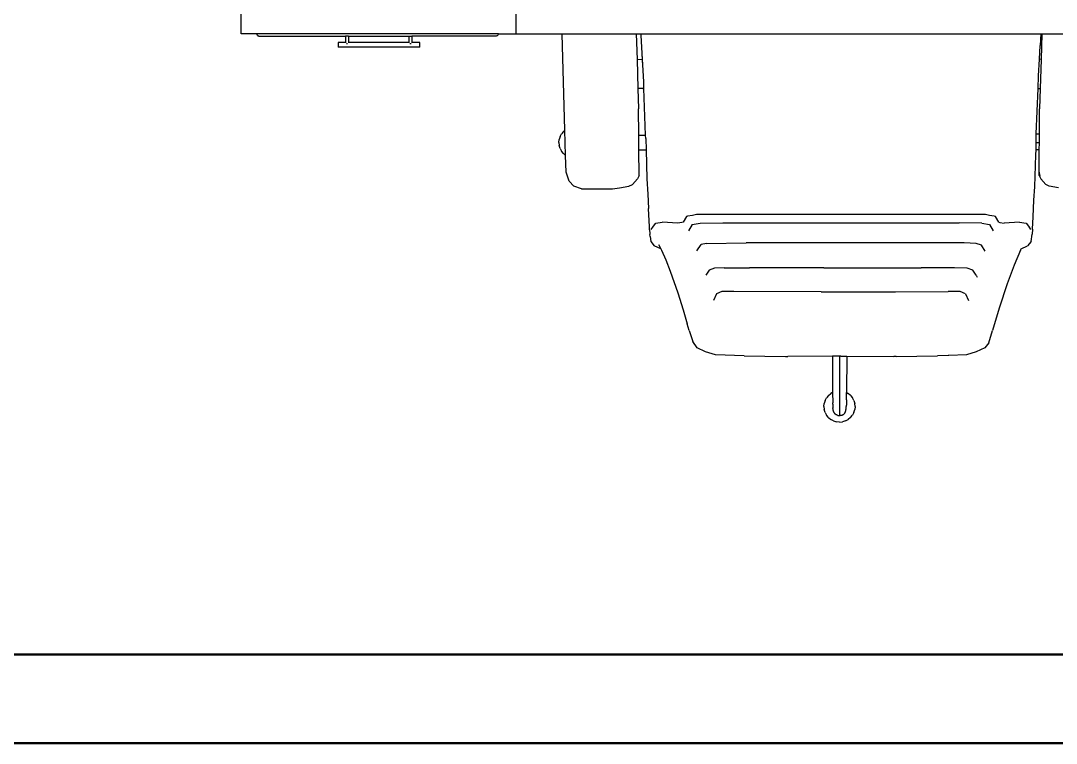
# Model space of a CAD drawing. Header units: millimetres. Extents: x -9564 to 100156, y -26854 to 24346.
# Drawn here: x 66220 to 67389, y -3952 to -3137 of the extents above; entities that cross this region are included whole.
import ezdxf

# ---------------------------------------------------------------- set-up
doc = ezdxf.new("R2010")
doc.units = ezdxf.units.MM
doc.header["$LTSCALE"] = 100
doc.layers.add('Muebles', color=112, linetype='Continuous')
doc.layers.add('Paredes', color=7, linetype='Continuous', lineweight=50)

msp = doc.modelspace()

# ---------------------------------------------------------------- linework, layer by layer
at = {"layer": 'Muebles'}
for p, q in [((66469.489, -3151.778), (66469.489, -2486.742)), ((66779.767, -3151.778), (66779.767, -2486.742)), ((66486.824, -3151.778), (66469.489, -3151.778)), ((66486.824, -3151.778), (66486.912, -3152.449)), ((66759.716, -3151.778), (66486.824, -3151.778)), ((66486.912, -3152.449), (66487.171, -3153.074)), ((66487.171, -3153.074), (66487.583, -3153.61)), ((66487.583, -3153.61), (66488.119, -3154.022)), ((66488.119, -3154.022), (66488.744, -3154.281)), ((66488.744, -3154.281), (66489.415, -3154.369)), ((66489.415, -3154.369), (66587.02, -3154.369)), ((66587.02, -3154.281), (66587.02, -3154.369)), ((66587.02, -3154.369), (66587.02, -3161.831)), ((66590.475, -3154.369), (66587.02, -3154.369)), ((66590.475, -3154.281), (66590.475, -3154.369)), ((66590.475, -3154.369), (66658.644, -3154.369)), ((66590.475, -3154.369), (66590.475, -3161.831)), ((66658.644, -3154.281), (66658.644, -3154.369)), ((66658.644, -3154.369), (66658.644, -3161.831)), ((66658.644, -3154.369), (66662.098, -3154.369)), ((66662.098, -3154.281), (66662.098, -3154.369)), ((66662.098, -3154.369), (66662.098, -3161.831)), ((66757.103, -3154.369), (66662.098, -3154.369)), ((66757.779, -3154.281), (66757.103, -3154.369)), ((66758.409, -3154.022), (66757.779, -3154.281)), ((66758.95, -3153.61), (66758.409, -3154.022)), ((66759.366, -3153.074), (66758.95, -3153.61)), ((66759.627, -3152.449), (66759.366, -3153.074)), ((66759.716, -3151.778), (66759.627, -3152.449)), ((66759.716, -3151.778), (66779.767, -3151.778)), ((66779.767, -3151.778), (66831.736, -3151.778)), ((66834.785, -3260.784), (66831.736, -3151.778)), ((66831.736, -3151.778), (66915.317, -3151.778)), ((66915.317, -3151.778), (66916.204, -3180.77)), ((66915.317, -3151.778), (66920.865, -3151.778)), ((66920.954, -3153.456), (66920.865, -3151.778)), ((66920.865, -3151.778), (66921.977, -3151.778)), ((66922.789, -3188.138), (66920.954, -3153.456)), ((66922.33, -3180.328), (66920.954, -3153.456)), ((66921.977, -3151.778), (67371.821, -3151.778)), ((67371.821, -3151.778), (67371.143, -3165.252)), ((67371.821, -3151.778), (67373.177, -3151.778)), ((67373.177, -3151.778), (67372.29, -3180.77)), ((67373.177, -3151.778), (67456.758, -3151.778)), ((66587.02, -3161.831), (66578.636, -3161.831)), ((66578.636, -3161.831), (66578.636, -3167.013)), ((66671.05, -3167.013), (66578.636, -3167.013)), ((66587.079, -3161.831), (66587.02, -3161.831)), ((66587.02, -3161.831), (66587.02, -3162.178)), ((66588.086, -3162.756), (66589.41, -3162.756)), ((66590.475, -3161.831), (66590.416, -3161.831)), ((66590.475, -3161.831), (66590.475, -3162.178)), ((66658.644, -3161.831), (66590.475, -3161.831)), ((66658.875, -3161.831), (66658.644, -3161.831)), ((66658.644, -3161.831), (66658.644, -3162.178)), ((66659.709, -3162.756), (66661.033, -3162.756)), ((66671.05, -3161.831), (66662.098, -3161.831)), ((66662.098, -3161.831), (66662.098, -3162.178)), ((66671.05, -3167.013), (66671.05, -3161.831)), ((67370.318, -3180.619), (67371.143, -3165.252)), ((66916.204, -3180.77), (66921.684, -3180.349)), ((66916.204, -3180.77), (66917.212, -3213.727)), ((66921.684, -3180.349), (66922.33, -3180.328)), ((66923.665, -3206.102), (66922.33, -3180.328)), ((67369.367, -3199.171), (67370.318, -3180.619)), ((67372.29, -3180.77), (67370.318, -3180.619)), ((67372.29, -3180.77), (67371.282, -3213.727)), ((67368.799, -3213.674), (67369.367, -3199.171)), ((66922.559, -3213.612), (66917.212, -3213.727)), ((66917.212, -3213.727), (66917.91, -3236.537)), ((66922.559, -3213.612), (66924.01, -3213.548)), ((66923.08, -3206.025), (66923.665, -3206.102)), ((66923.965, -3212.259), (66923.665, -3206.102)), ((66924.01, -3213.548), (66923.965, -3212.259)), ((66925.863, -3266.36), (66924.01, -3213.548)), ((67366.797, -3264.764), (67368.799, -3213.674)), ((67368.799, -3213.674), (67371.282, -3213.727)), ((67371.282, -3213.727), (67370.584, -3236.537)), ((66918.123, -3266.408), (66917.91, -3236.537)), ((67370.383, -3264.828), (67370.584, -3236.537)), ((66833.098, -3262.166), (66834.785, -3260.784)), ((66835.575, -3289.02), (66834.785, -3260.784)), ((66827.957, -3274.579), (66828.297, -3271.155)), ((66829.293, -3267.861), (66828.297, -3271.155)), ((66829.293, -3267.861), (66830.918, -3264.828)), ((66833.098, -3262.166), (66830.918, -3264.828)), ((66918.123, -3266.408), (66925.863, -3266.36)), ((66918.239, -3282.75), (66918.123, -3266.408)), ((66925.992, -3270.038), (66925.863, -3266.36)), ((66925.992, -3270.038), (66926.311, -3282.8)), ((67366.635, -3274.475), (67366.734, -3266.371)), ((67366.734, -3266.371), (67366.797, -3264.764)), ((67366.797, -3264.764), (67370.383, -3264.828)), ((67370.313, -3274.536), (67370.383, -3264.828)), ((66827.957, -3274.579), (66828.297, -3278.002)), ((66829.293, -3281.296), (66828.297, -3278.002)), ((66829.293, -3281.296), (66830.918, -3284.329)), ((66833.098, -3286.991), (66830.918, -3284.329)), ((66918.239, -3282.75), (66926.311, -3282.8)), ((66918.447, -3311.871), (66918.239, -3282.75)), ((66926.311, -3282.8), (66927.128, -3315.382)), ((67366.464, -3288.564), (67366.534, -3282.779)), ((67366.534, -3282.779), (67366.635, -3274.475)), ((67370.255, -3282.756), (67366.534, -3282.779)), ((67366.635, -3274.475), (67370.313, -3274.536)), ((67370.047, -3311.871), (67370.255, -3282.756)), ((67370.255, -3282.756), (67370.313, -3274.536)), ((66833.098, -3286.991), (66835.575, -3289.02)), ((66836.105, -3307.967), (66835.575, -3289.02)), ((67365.11, -3324.638), (67366.464, -3288.564)), ((66839.498, -3318.045), (66836.105, -3307.967)), ((67371.373, -3312.368), (67370.186, -3306.791)), ((66839.498, -3318.045), (66844.918, -3323.807)), ((66916.565, -3315.486), (66910.942, -3321.794)), ((66918.447, -3311.871), (66916.565, -3315.486)), ((66927.128, -3315.382), (66928.196, -3332.714)), ((67370.047, -3311.871), (67371.929, -3315.486)), ((67371.929, -3315.486), (67377.552, -3321.794)), ((66853.669, -3326.952), (66844.918, -3323.807)), ((66853.669, -3326.952), (66888.586, -3326.891)), ((66888.586, -3326.891), (66896.411, -3325.666)), ((66896.411, -3325.666), (66906.98, -3323.945)), ((66906.98, -3323.945), (66910.942, -3321.794)), ((67364.191, -3339.443), (67365.11, -3324.638)), ((67381.514, -3323.945), (67377.552, -3321.794)), ((67392.083, -3325.666), (67381.514, -3323.945)), ((66928.196, -3332.714), (66929.159, -3348.966)), ((67363.235, -3358.333), (67364.191, -3339.443)), ((66930.062, -3369.804), (66929.159, -3348.966)), ((66934.784, -3368.855), (66937.234, -3365.559)), ((66937.234, -3365.559), (66944.68, -3364.469)), ((66962.212, -3365.505), (66944.68, -3364.469)), ((66966.616, -3364.799), (66962.212, -3365.505)), ((66968.217, -3364.543), (66966.616, -3364.799)), ((66971.931, -3358.068), (66968.217, -3364.543)), ((66971.972, -3357.996), (66971.931, -3358.068)), ((66973.237, -3357.753), (66971.972, -3357.996)), ((66978.606, -3356.72), (66973.237, -3357.753)), ((66978.503, -3366.89), (66987.451, -3365.491)), ((66983.233, -3355.83), (66978.606, -3356.72)), ((67013.484, -3355.726), (66983.233, -3355.83)), ((66987.451, -3365.491), (67013.046, -3364.999)), ((67013.046, -3364.999), (67279.658, -3364.999)), ((67279.221, -3355.726), (67013.484, -3355.726)), ((67309.47, -3355.83), (67279.221, -3355.726)), ((67305.253, -3365.491), (67279.658, -3364.999)), ((67305.253, -3365.491), (67314.202, -3366.89)), ((67314.099, -3356.72), (67309.47, -3355.83)), ((67319.462, -3357.752), (67314.099, -3356.72)), ((67320.732, -3357.996), (67319.462, -3357.752)), ((67320.773, -3358.067), (67320.732, -3357.996)), ((67324.487, -3364.543), (67320.773, -3358.067)), ((67324.487, -3364.543), (67325.882, -3364.766)), ((67325.882, -3364.766), (67330.492, -3365.505)), ((67348.003, -3364.47), (67330.492, -3365.505)), ((67348.025, -3364.469), (67348.003, -3364.47)), ((67348.025, -3364.469), (67355.471, -3365.558)), ((67355.471, -3365.558), (67357.918, -3368.855)), ((67362.425, -3372.383), (67363.235, -3358.333)), ((66930.291, -3373.016), (66930.062, -3369.804)), ((66930.291, -3373.016), (66930.45, -3377.325)), ((66930.45, -3377.325), (66930.662, -3378.221)), ((66930.832, -3380.612), (66930.662, -3378.221)), ((66932.217, -3372.665), (66934.728, -3368.93)), ((66934.728, -3368.93), (66934.784, -3368.855)), ((66978.503, -3366.89), (66974.426, -3374.127)), ((67314.202, -3366.89), (67318.278, -3374.128)), ((67357.918, -3368.855), (67358.157, -3368.901)), ((67357.918, -3368.855), (67357.976, -3368.933)), ((67357.976, -3368.933), (67360.488, -3372.665)), ((67361.127, -3386.092), (67362.129, -3377.92)), ((67362.425, -3372.383), (67362.129, -3377.92)), ((66930.832, -3380.612), (66931.577, -3386.092)), ((66931.577, -3386.092), (66935.591, -3391.254)), ((66940.527, -3389.677), (66943.002, -3394.698)), ((66983.725, -3396.725), (66988.683, -3389.609)), ((66994.626, -3388.478), (66988.683, -3389.609)), ((66994.626, -3388.478), (67039.525, -3387.915)), ((67285.358, -3387.932), (67039.525, -3387.915)), ((67298.934, -3388.332), (67285.358, -3387.932)), ((67305.112, -3390.31), (67298.934, -3388.332)), ((67361.127, -3386.092), (67357.113, -3391.254)), ((66943.002, -3394.698), (66935.591, -3391.254)), ((66943.002, -3394.698), (66943.694, -3396.101)), ((66943.694, -3396.101), (66948.524, -3407.015)), ((67309.114, -3397.19), (67305.112, -3390.31)), ((67349.01, -3396.101), (67341.712, -3413.014)), ((67349.01, -3396.101), (67349.701, -3394.699)), ((67349.701, -3394.699), (67357.113, -3391.254)), ((66948.524, -3407.015), (66953.54, -3419.633)), ((67341.712, -3413.014), (67334.087, -3433.944)), ((66953.54, -3419.633), (66962.075, -3444.118)), ((66997.469, -3418.552), (66993.841, -3424.402)), ((67003.763, -3416.293), (66997.469, -3418.552)), ((67014.699, -3415.922), (67003.763, -3416.293)), ((67014.699, -3415.922), (67043.303, -3415.782)), ((67127.194, -3415.927), (67043.303, -3415.782)), ((67127.194, -3415.927), (67237.05, -3415.825)), ((67274.538, -3415.915), (67237.05, -3415.825)), ((67288.941, -3416.293), (67274.538, -3415.915)), ((67295.236, -3418.552), (67288.941, -3416.293)), ((67298.863, -3424.401), (67295.236, -3418.552)), ((67298.863, -3424.401), (67300.292, -3426.33)), ((67334.087, -3433.944), (67324.937, -3461.556)), ((66962.075, -3444.118), (66968.379, -3463.452)), ((67005.701, -3445.124), (67002.34, -3452.721)), ((67011.752, -3442.806), (67005.701, -3445.124)), ((67025.3, -3442.525), (67011.752, -3442.806)), ((67123.919, -3443.055), (67025.3, -3442.525)), ((67123.919, -3443.055), (67207.867, -3442.96)), ((67207.867, -3442.96), (67267.403, -3442.525)), ((67280.953, -3442.806), (67267.403, -3442.525)), ((67287.002, -3445.123), (67280.953, -3442.806)), ((67287.002, -3445.123), (67290.364, -3452.722)), ((66968.379, -3463.452), (66972.929, -3479.001)), ((67324.937, -3461.556), (67317.494, -3486.734)), ((66975.21, -3486.734), (66972.929, -3479.001)), ((66975.21, -3486.734), (66979.039, -3498.929)), ((67313.126, -3500.403), (67317.494, -3486.734)), ((66983.942, -3506.404), (66979.039, -3498.929)), ((66993.535, -3510.786), (66983.942, -3506.404)), ((67308.763, -3506.403), (67299.169, -3510.786)), ((67313.126, -3500.403), (67308.763, -3506.403)), ((67004.758, -3514.039), (66993.535, -3510.786)), ((67037.289, -3515.104), (67004.758, -3514.039)), ((67037.289, -3515.104), (67083.913, -3515.887)), ((67083.913, -3515.887), (67084.656, -3515.902)), ((67084.656, -3515.902), (67086.471, -3515.93)), ((67136.692, -3515.65), (67086.471, -3515.93)), ((67144.774, -3515.605), (67136.692, -3515.65)), ((67136.692, -3515.65), (67136.947, -3556.743)), ((67146.352, -3515.596), (67144.774, -3515.605)), ((67144.774, -3515.605), (67144.774, -3582.429)), ((67146.352, -3515.596), (67152.855, -3515.633)), ((67152.855, -3515.633), (67152.601, -3556.743)), ((67152.855, -3515.633), (67206.233, -3515.93)), ((67208.046, -3515.902), (67206.233, -3515.93)), ((67208.694, -3515.889), (67208.046, -3515.902)), ((67208.694, -3515.889), (67255.415, -3515.104)), ((67267.491, -3514.709), (67255.415, -3515.104)), ((67268.119, -3514.696), (67267.491, -3514.709)), ((67287.947, -3514.039), (67268.119, -3514.696)), ((67299.169, -3510.786), (67287.947, -3514.039)), ((67128.556, -3565.648), (67130.181, -3562.615)), ((67132.361, -3559.953), (67130.181, -3562.615)), ((67132.361, -3559.953), (67135.023, -3557.773)), ((67136.947, -3556.743), (67135.023, -3557.773)), ((67136.947, -3556.743), (67137.023, -3568.474)), ((67152.551, -3564.792), (67152.512, -3569.918)), ((67152.551, -3564.792), (67152.601, -3556.743)), ((67152.601, -3556.743), (67154.524, -3557.773)), ((67157.186, -3559.953), (67154.524, -3557.773)), ((67157.186, -3559.953), (67159.366, -3562.615)), ((67160.991, -3565.648), (67159.366, -3562.615)), ((67127.22, -3572.366), (67127.56, -3568.942)), ((67127.22, -3572.366), (67127.56, -3575.79)), ((67128.556, -3565.648), (67127.56, -3568.942)), ((67128.556, -3579.083), (67127.56, -3575.79)), ((67137.035, -3569.918), (67137.023, -3568.474)), ((67137.035, -3569.918), (67137.045, -3570.86)), ((67152.512, -3569.918), (67152.502, -3570.86)), ((67160.991, -3565.648), (67161.987, -3568.942)), ((67160.991, -3579.083), (67161.987, -3575.79)), ((67162.327, -3572.366), (67161.987, -3568.942)), ((67162.327, -3572.366), (67161.987, -3575.79)), ((67128.556, -3579.083), (67130.181, -3582.116)), ((67132.361, -3584.778), (67130.181, -3582.116)), ((67132.361, -3584.778), (67135.023, -3586.959)), ((67138.056, -3588.583), (67135.023, -3586.959)), ((67138.056, -3588.583), (67141.35, -3589.579)), ((67151.491, -3588.583), (67148.197, -3589.579)), ((67151.491, -3588.583), (67154.524, -3586.959)), ((67157.186, -3584.778), (67154.524, -3586.959)), ((67157.186, -3584.778), (67159.366, -3582.116)), ((67160.991, -3579.083), (67159.366, -3582.116)), ((67144.774, -3589.92), (67141.35, -3589.579)), ((67144.774, -3589.92), (67148.197, -3589.579))]:
    msp.add_line(p, q, dxfattribs=at)
for points in [[(67137.045, -3570.86), (67137.062, -3571.546), (67137.093, -3572.219), (67137.144, -3572.72), (67137.179, -3572.965), (67137.205, -3573.024), (67137.239, -3573.38), (67137.297, -3573.68), (67137.308, -3573.76), (67137.319, -3573.927), (67137.297, -3573.974), (67137.33, -3574.007)], [(67142.847, -3582.428), (67142.174, -3582.231), (67141.583, -3582.011), (67141.065, -3581.77), (67140.612, -3581.509), (67140.216, -3581.228), (67139.868, -3580.929), (67139.558, -3580.613), (67139.279, -3580.28), (67139.024, -3579.933), (67138.789, -3579.574), (67138.576, -3579.208), (67138.385, -3578.839), (67138.213, -3578.47), (67138.063, -3578.108), (67137.932, -3577.754), (67137.821, -3577.413), (67137.73, -3577.09), (67137.656, -3576.785), (67137.597, -3576.501), (67137.551, -3576.239), (67137.517, -3576.001), (67137.491, -3575.787), (67137.472, -3575.6), (67137.457, -3575.44), (67137.446, -3575.309), (67137.436, -3575.203), (67137.428, -3575.117), (67137.421, -3575.047), (67137.416, -3574.987), (67137.411, -3574.934), (67137.406, -3574.883), (67137.401, -3574.828), (67137.395, -3574.767), (67137.389, -3574.7), (67137.383, -3574.629), (67137.377, -3574.555), (67137.371, -3574.481), (67137.365, -3574.408), (67137.359, -3574.338), (67137.353, -3574.273), (67137.348, -3574.213), (67137.344, -3574.16), (67137.339, -3574.112), (67137.335, -3574.07), (67137.331, -3574.034), (67137.328, -3574.003), (67137.324, -3573.976), (67137.321, -3573.954)], [(67142.847, -3582.428), (67143.526, -3582.428), (67144.124, -3582.427), (67144.65, -3582.424), (67145.114, -3582.418), (67145.526, -3582.408), (67145.894, -3582.394), (67146.228, -3582.373), (67146.537, -3582.346), (67146.83, -3582.311), (67147.109, -3582.267), (67147.377, -3582.214), (67147.636, -3582.149), (67147.886, -3582.074), (67148.131, -3581.985), (67148.371, -3581.884), (67148.609, -3581.767), (67148.846, -3581.635), (67149.082, -3581.486), (67149.316, -3581.319), (67149.547, -3581.132), (67149.774, -3580.923), (67149.997, -3580.692), (67150.214, -3580.437), (67150.425, -3580.156), (67150.629, -3579.849), (67150.824, -3579.521), (67151.009, -3579.177), (67151.182, -3578.823), (67151.342, -3578.464), (67151.487, -3578.106), (67151.615, -3577.754), (67151.726, -3577.413), (67151.817, -3577.09), (67151.892, -3576.783), (67151.951, -3576.493), (67151.997, -3576.22), (67152.034, -3575.964), (67152.062, -3575.723), (67152.084, -3575.499), (67152.102, -3575.29), (67152.119, -3575.096), (67152.135, -3574.918), (67152.15, -3574.756), (67152.163, -3574.609), (67152.176, -3574.479), (67152.187, -3574.365), (67152.197, -3574.268), (67152.206, -3574.188), (67152.214, -3574.124), (67152.22, -3574.075), (67152.226, -3574.038), (67152.231, -3574.012), (67152.235, -3573.994), (67152.238, -3573.983), (67152.24, -3573.975), (67152.241, -3573.969), (67152.242, -3573.963), (67152.242, -3573.957), (67152.241, -3573.949), (67152.24, -3573.941), (67152.239, -3573.932), (67152.237, -3573.922), (67152.236, -3573.911), (67152.235, -3573.898), (67152.235, -3573.884), (67152.235, -3573.869), (67152.235, -3573.852), (67152.236, -3573.833), (67152.237, -3573.813), (67152.239, -3573.792), (67152.241, -3573.77), (67152.243, -3573.746), (67152.246, -3573.72), (67152.249, -3573.694), (67152.253, -3573.667), (67152.257, -3573.64), (67152.261, -3573.613), (67152.265, -3573.587), (67152.269, -3573.561), (67152.273, -3573.537), (67152.277, -3573.513), (67152.282, -3573.491), (67152.286, -3573.469), (67152.29, -3573.447), (67152.295, -3573.424), (67152.299, -3573.4), (67152.303, -3573.373), (67152.308, -3573.344), (67152.312, -3573.311), (67152.316, -3573.276), (67152.321, -3573.24), (67152.325, -3573.203), (67152.329, -3573.167), (67152.333, -3573.133), (67152.337, -3573.101), (67152.341, -3573.073), (67152.344, -3573.049), (67152.348, -3573.029), (67152.352, -3573.012), (67152.355, -3572.996), (67152.358, -3572.982), (67152.362, -3572.967), (67152.366, -3572.951), (67152.369, -3572.934), (67152.373, -3572.913), (67152.377, -3572.89), (67152.382, -3572.863), (67152.386, -3572.833), (67152.391, -3572.8), (67152.395, -3572.763), (67152.4, -3572.722), (67152.406, -3572.677), (67152.411, -3572.629), (67152.417, -3572.575), (67152.423, -3572.517), (67152.429, -3572.454), (67152.435, -3572.384), (67152.441, -3572.308), (67152.448, -3572.225), (67152.454, -3572.134), (67152.46, -3572.035), (67152.466, -3571.925), (67152.472, -3571.801), (67152.478, -3571.66), (67152.484, -3571.498), (67152.49, -3571.313), (67152.496, -3571.102), (67152.502, -3570.86)]]:
    msp.add_lwpolyline(points, dxfattribs=at)
at = {"layer": 'Paredes'}
for p, q in [((63257.067, -3852.442), (68240.245, -3852.442)), ((72058.876, -3952.442), (62157.067, -3952.442)), ((63257.067, -3952.442), (68340.245, -3952.442))]:
    msp.add_line(p, q, dxfattribs=at)

doc.saveas('drawing.dxf')
